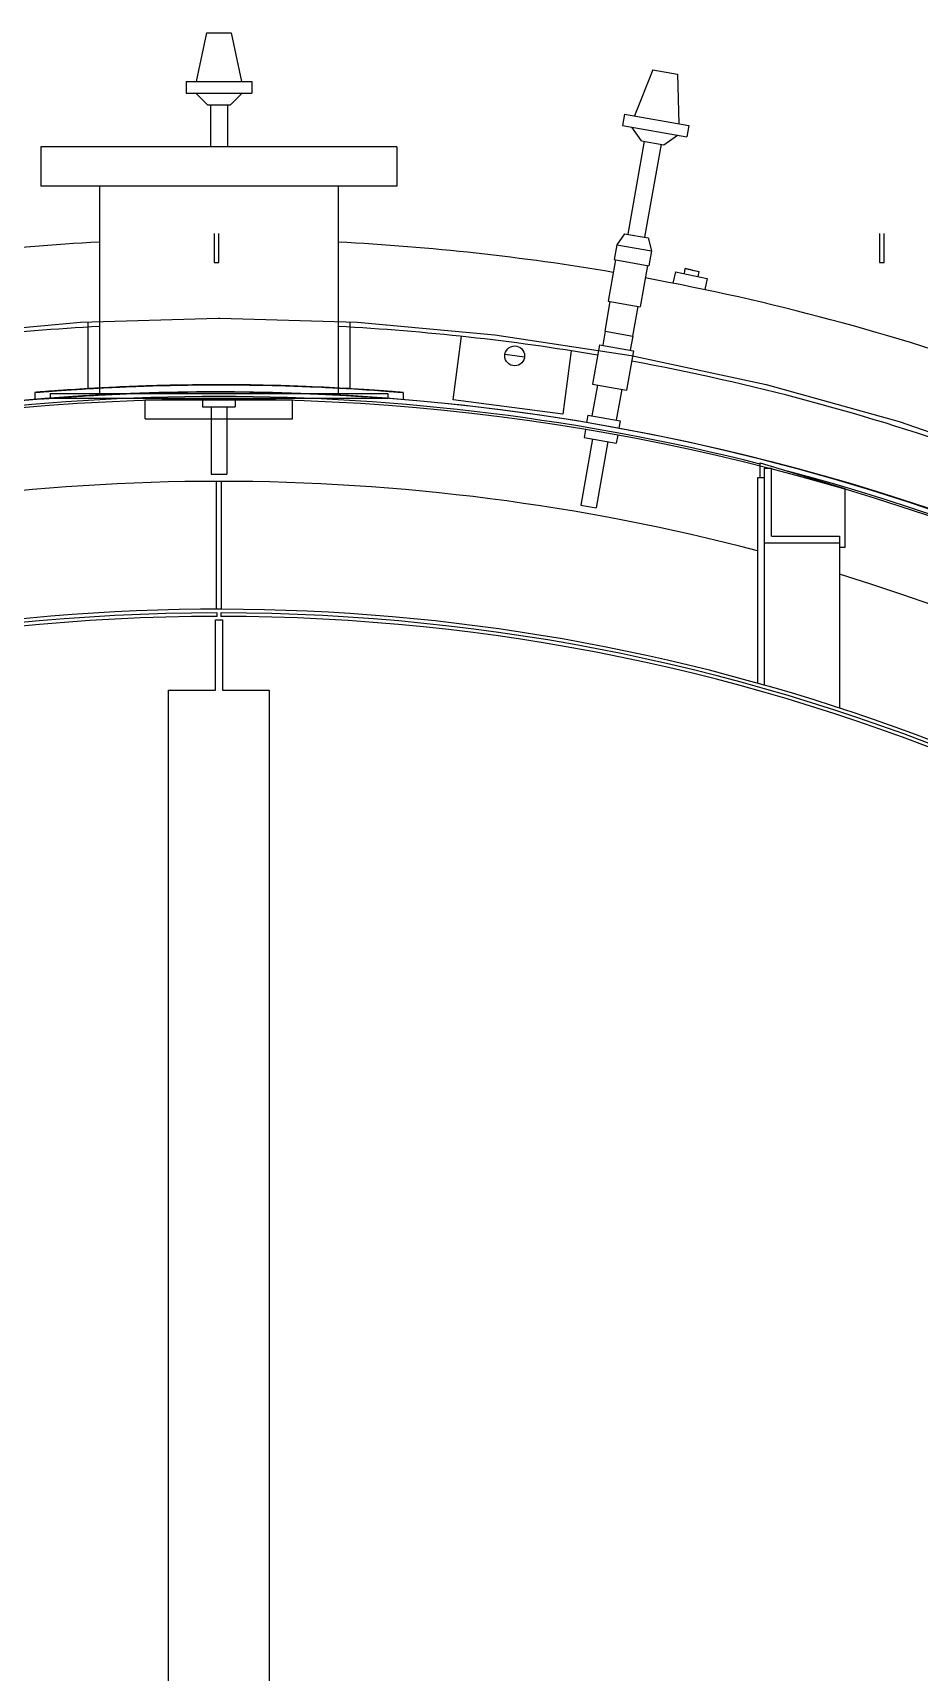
# Model space of a CAD drawing. Header units: metres. Extents: x 0 to 63075, y 0 to 44550.
# Drawn here: x 58355.3 to 58536, y 41836.6 to 42170.7 of the extents above; entities that cross this region are included whole.
import ezdxf

# ---------------------------------------------------------------- set-up
doc = ezdxf.new("R2010")
doc.units = ezdxf.units.M
doc.header["$LTSCALE"] = 75
for name, color, linetype in [('GSB', 7, 'Continuous'), ('ML6', 1, 'Continuous'), ('SL1', 8, 'Continuous')]:
    doc.layers.add(name, color=color, linetype=linetype)

# ---------------------------------------------------------------- blocks, each defined once
blk = doc.blocks.new('A$C6bae614f')
at = {"layer": 'SL1'}
for p, q in [((402997.8, 55640.4), (402983.9, 55574.5)), ((402997.8, 55640.4), (403031.4, 55640.4)), ((403031.4, 55640.4), (403045.3, 55574.5)), ((403603.6, 55590.3), (403578.5, 55527.8)), ((403603.6, 55590.3), (403636.7, 55584.5)), ((402970.2, 55574.5), (403059.1, 55574.5)), ((402970.2, 55574.5), (402970.2, 55558.6)), ((403059.1, 55574.5), (403059.1, 55558.6)), ((403636.7, 55584.5), (403638.9, 55517.1)), ((402970.2, 55558.6), (403059.1, 55558.6)), ((402999.1, 55542.7), (402983.2, 55558.6)), ((403030.2, 55542.7), (403046.1, 55558.6)), ((402999.1, 55542.7), (403030.2, 55542.7)), ((403003.1, 55542.7), (403003.1, 55485.7)), ((403026.2, 55542.7), (403026.2, 55485.7)), ((403564.9, 55530.2), (403562.2, 55514.6)), ((403564.9, 55530.2), (403652.5, 55514.7)), ((403562.2, 55514.6), (403649.7, 55499.2)), ((403587.9, 55493.9), (403575, 55512.3)), ((403618.5, 55488.5), (403636.9, 55501.4)), ((403652.5, 55514.7), (403649.7, 55499.2)), ((403256.1, 55485.7), (402773.1, 55485.7)), ((402773.1, 55485.7), (402773.1, 55432.3)), ((403256.1, 55485.7), (403256.1, 55432.3)), ((403591.8, 55493.2), (403569.5, 55367)), ((403587.9, 55493.9), (403618.5, 55488.5)), ((403614.6, 55489.2), (403592.3, 55363)), ((403256.1, 55432.3), (402773.1, 55432.3)), ((402852.6, 55432.3), (402852.6, 55150.9)), ((403176.6, 55432.3), (403176.6, 55150.9)), ((403008.3, 55367.9), (403008.3, 55328.8)), ((403014.6, 55328.8), (403014.6, 55367.9)), ((403564.8, 55367.8), (403554.5, 55352.7)), ((403564.8, 55367.8), (403597, 55362.1)), ((403911.1, 55367.9), (403911.1, 55328.8)), ((403917.4, 55328.8), (403917.4, 55367.9)), ((403554.5, 55352.7), (403551, 55332.7)), ((403554.5, 55352.7), (403601.5, 55344.4)), ((403597, 55362.1), (403601.5, 55344.4)), ((403008.3, 55328.8), (403014.6, 55328.8)), ((403552.8, 55332.4), (403542.9, 55276.4)), ((403551, 55332.7), (403598, 55324.4)), ((403596.2, 55324.8), (403586.3, 55268.7)), ((403601.5, 55344.4), (403598, 55324.4)), ((403911.1, 55328.8), (403917.4, 55328.8)), ((403634.1, 55316.2), (403630.8, 55300.7)), ((403634.1, 55316.2), (403677.1, 55307.1)), ((403646.2, 55313.6), (403647.5, 55320.4)), ((403647.5, 55320.4), (403666.5, 55316.4)), ((403657, 55318.5), (403647.5, 55320.4)), ((403657, 55318.5), (403666.5, 55316.4)), ((403665, 55309.7), (403666.5, 55316.4)), ((403677.1, 55307.1), (403673.9, 55291.9)), ((403538.7, 55235.5), (403545.7, 55275.9)), ((403542.9, 55276.4), (403586.3, 55268.7)), ((403576.3, 55228.8), (403583.5, 55269.2)), ((402640.1, 55230.7), (402826.5, 55247.7)), ((402826.5, 55247.7), (403013.6, 55253.3)), ((402836.8, 55248), (402836.8, 55157.6)), ((403013.6, 55253.3), (403015.6, 55253.3)), ((403015.6, 55253.3), (403202.7, 55247.6)), ((403192.4, 55248), (403192.4, 55157.5)), ((403202.7, 55247.6), (403389.1, 55230.7)), ((403538.7, 55235.5), (403535.4, 55216.4)), ((403538.7, 55235.5), (403576.3, 55228.8)), ((403332.5, 55142.4), (403343.8, 55228.6)), ((403389.1, 55230.7), (403574.2, 55202.5)), ((403531, 55217.2), (403521.6, 55163.7)), ((403531, 55217.2), (403577.3, 55209)), ((403576.3, 55228.8), (403572.9, 55209.8)), ((403492.5, 55209), (403481.2, 55122.8)), ((403577.3, 55209), (403567.8, 55155.5)), ((403574.2, 55202.5), (403757.2, 55163.2)), ((402764.6, 55152.4), (402764.6, 55152.4)), ((402764.6, 55152.4), (402764.6, 55142.9)), ((402785.6, 55151), (403243.6, 55150.9)), ((402785.6, 55151), (402785.6, 55144.6)), ((402836.8, 55157.6), (402836.8, 55157.6)), ((402836.8, 55148), (402836.8, 55148)), ((403192.4, 55148), (403192.4, 55148)), ((403243.6, 55150.9), (403243.6, 55144.6)), ((403264.6, 55152.4), (403264.6, 55142.9)), ((403528.2, 55162.5), (403520.8, 55120.5)), ((403521.6, 55163.7), (403567.8, 55155.5)), ((403561.2, 55156.7), (403553.8, 55114.6)), ((403757.2, 55163.2), (403937.6, 55113)), ((402785.6, 55144.6), (403243.6, 55144.6)), ((402914.6, 55116.7), (402914.6, 55142.1)), ((403114.6, 55142.1), (402914.6, 55142.1)), ((402992.3, 55143.7), (402992.3, 55132.8)), ((402992.3, 55132.8), (403036.8, 55132.8)), ((403004, 55132.8), (403003.9, 55041.5)), ((403025.2, 55132.8), (403025.2, 55041.5)), ((403036.8, 55143.7), (403036.8, 55132.8)), ((403114.6, 55116.7), (403114.6, 55142.1)), ((403481.2, 55122.8), (403332.5, 55142.4)), ((402914.6, 55116.7), (403114.6, 55116.7)), ((403512, 55102.1), (403510.1, 55091.4)), ((403515.4, 55121.4), (403513.6, 55111.5)), ((403515.4, 55121.4), (403559.2, 55113.7)), ((403559.2, 55113.7), (403557.4, 55103.8)), ((403937.6, 55113), (404114.5, 55051.9)), ((403521.5, 55089.4), (403505.6, 54999.4)), ((403510.1, 55091.4), (403553.9, 55083.7)), ((403542.4, 55085.7), (403526.6, 54995.7)), ((403555.8, 55094.4), (403553.9, 55083.7)), ((403749.1, 55036.7), (403749.1, 55056.9)), ((403749.1, 55056.9), (403864.1, 55021.9)), ((403003.9, 55041.5), (403025.2, 55041.5)), ((403755.1, 55036.7), (403745.6, 55036.7)), ((403745.6, 55036.7), (403745.6, 54757.6)), ((403755.1, 54754.9), (403755.1, 55049.5)), ((403755.1, 55049.5), (403764.6, 55049.5)), ((403764.6, 54957.4), (403764.6, 55049.5)), ((403011.4, 54858.3), (403011.4, 55031.8)), ((403017.8, 55031.8), (403017.8, 54858.3)), ((403864.1, 55021.9), (403864.1, 54941.9)), ((403505.6, 54999.4), (403526.6, 54995.7)), ((403856.7, 54947.9), (403755.1, 54947.9)), ((403764.6, 54957.4), (403856.7, 54957.4)), ((403856.7, 54957.4), (403856.7, 54723.9)), ((403864.1, 54941.9), (403856.7, 54941.9)), ((403009.8, 54748.5), (403009.8, 54843.8)), ((403009.8, 54843.8), (403019.3, 54843.8)), ((403012.2, 54848.5), (403012.2, 54853.3)), ((403017, 54853.3), (403017, 54848.5)), ((403019.3, 54843.8), (403019.3, 54748.5)), ((402946.3, 52445.4), (402946.3, 54748.5)), ((402946.3, 54748.5), (403009.8, 54748.5)), ((403019.3, 54748.5), (403082.8, 54748.5)), ((403082.8, 54748.5), (403082.8, 52445.4))]:
    blk.add_line(p, q, dxfattribs=at)
for centre, radius in [((403416, 55202), 13.5), ((403014.5, 52153.3), 3000), ((403014.5, 52153.3), 2990.5)]:
    blk.add_circle(centre, radius, dxfattribs=at)
for centre, radius, start, end in [((403014.5, 52153.3), 3207.1, 92.8935, 99.6051), ((403014.5, 52153.3), 3207.1, 80.3912, 87.1028), ((403014.5, 52153.3), 3207.1, 70.3912, 79.6051), ((403014.5, 52153.3), 3092.8, 93.0006, 99.5629), ((403014.5, 52153.3), 3092.8, 80.4334, 86.9957), ((403014.5, 52153.3), 3075, 82.2466, 82.7497), ((403014.5, 52153.3), 3092.8, 70.4334, 79.5629), ((403014.5, 52153.3), 3000, 352.9702, 184.2441), ((403014.5, 52153.3), 2993.5, 75.7946, 104.1948), ((403016.3, 52129.7), 3033.2, 93.392, 94.6195), ((403008.6, 52250.3), 2902.8, 93.3931, 93.7997), ((403014.5, 52153.3), 2993.5, 352.9548, 75.0634), ((403014.5, 52153.3), 2878.5, 75.287, 104.7092), ((403014.5, 52153.3), 2878.5, 17.2072, 72.9874), ((403014.5, 52153.3), 2705, 330.3863, 210.6755), ((403014.5, 52153.3), 2700, 90.0486, 179.9476), ((403014.5, 52153.3), 2695.2, 90.0487, 179.9475), ((403014.5, 52153.3), 2700, 0.0486, 89.9476), ((403014.5, 52153.3), 2695.2, 0.0487, 89.9475)]:
    blk.add_arc(centre, radius, start, end, dxfattribs=at)
for points, knots in [([(402764.6, 55152.4), (402764.3, 55152.4), (402770.8, 55152.9), (402783.6, 55153.9), (402790, 55154.4), (402797.9, 55155), (402807.1, 55155.7), (402816.3, 55156.3), (402826.7, 55157), (402837.8, 55157.6), (402854.4, 55158.6), (402874.4, 55159.6), (402896.3, 55160.5), (402911, 55161.1), (402926.5, 55161.6), (402942.4, 55161.9), (402958.3, 55162.3), (402974.6, 55162.6), (402990.7, 55162.7), (402998.8, 55162.8), (403006.7, 55162.8), (403014.6, 55162.8), (403046.1, 55162.8), (403079.5, 55162.3), (403110.3, 55161.3), (403125.7, 55160.8), (403140.5, 55160.2), (403154.1, 55159.6), (403167.8, 55158.9), (403180.3, 55158.3), (403191.4, 55157.6), (403208.1, 55156.6), (403223.1, 55155.6), (403234.9, 55154.7), (403242.8, 55154.1), (403249.2, 55153.6), (403254, 55153.3), (403258.8, 55152.9), (403261.9, 55152.6), (403263.5, 55152.5), (403264.2, 55152.4), (403264.6, 55152.4), (403264.7, 55152.4), (403264.8, 55152.4), (403262.3, 55152.6), (403257.1, 55153)], [-1507.492278, -1507.492278, -1507.492278, -1507.492278, -1413.273934, -1413.273934, -1413.273934, -1366.164762, -1366.164762, -1366.164762, -1319.055591, -1319.055591, -1319.055591, -1248.391947, -1248.391947, -1248.391947, -1201.282852, -1201.282852, -1201.282852, -1154.173756, -1154.173756, -1154.173756, -1130.619208, -1130.619208, -1130.619208, -1036.401017, -1036.401017, -1036.401017, -989.291921, -989.291921, -989.291921, -942.182826, -942.182826, -942.182826, -871.519068, -871.519068, -871.519068, -824.409896, -824.409896, -824.409896, -777.300725, -777.300725, -777.300725, -753.746139, -753.746139, -753.746139, -693.922249, -693.922249, -693.922249, -693.922249]), ([(403257, 55153), (403260.1, 55152.8), (403262.3, 55152.6), (403263.5, 55152.5), (403264.2, 55152.4), (403264.6, 55152.4), (403264.7, 55152.4), (403264.9, 55152.3), (403258.4, 55152.9), (403245.6, 55153.9), (403239.2, 55154.4), (403231.3, 55155), (403222.1, 55155.6), (403212.9, 55156.3), (403202.5, 55156.9), (403191.4, 55157.6), (403174.8, 55158.6), (403154.8, 55159.6), (403132.9, 55160.5), (403118.2, 55161.1), (403102.7, 55161.6), (403086.8, 55161.9), (403070.9, 55162.3), (403054.6, 55162.6), (403038.5, 55162.7), (403030.4, 55162.8), (403022.5, 55162.8), (403014.6, 55162.8), (402983.1, 55162.8), (402949.7, 55162.3), (402918.9, 55161.3), (402903.5, 55160.8), (402888.7, 55160.2), (402875.1, 55159.6), (402861.4, 55158.9), (402848.9, 55158.3), (402837.8, 55157.6), (402821.1, 55156.6), (402806.1, 55155.6), (402794.3, 55154.7), (402786.4, 55154.2), (402780, 55153.7), (402775.2, 55153.3), (402770.4, 55152.9), (402767.3, 55152.6), (402765.7, 55152.5), (402765, 55152.4), (402764.6, 55152.4), (402764.6, 55152.4)], [693.933164, 693.933164, 693.933164, 693.933164, 730.191553, 730.191553, 730.191553, 753.746139, 753.746139, 753.746139, 847.964482, 847.964482, 847.964482, 895.073654, 895.073654, 895.073654, 942.182826, 942.182826, 942.182826, 1012.846469, 1012.846469, 1012.846469, 1059.955565, 1059.955565, 1059.955565, 1107.06466, 1107.06466, 1107.06466, 1130.619208, 1130.619208, 1130.619208, 1224.837399, 1224.837399, 1224.837399, 1271.946495, 1271.946495, 1271.946495, 1319.055591, 1319.055591, 1319.055591, 1389.719348, 1389.719348, 1389.719348, 1436.82852, 1436.82852, 1436.82852, 1483.937692, 1483.937692, 1483.937692, 1507.492278, 1507.492278, 1507.492278, 1507.492278]), ([(402771.9, 55153), (402774.9, 55153.3), (402778.8, 55153.6), (402783.6, 55153.9), (402790, 55154.4), (402797.9, 55155), (402807.1, 55155.7), (402816, 55156.3), (402826.1, 55156.9), (402836.8, 55157.6)], [59.07249, 59.07249, 59.07249, 59.07249, 94.218343, 94.218343, 94.218343, 141.327515, 141.327515, 141.327515, 187.016419, 187.016419, 187.016419, 187.016419]), ([(402774.4, 55143.7), (402776.9, 55143.9), (402780, 55144.1), (402783.6, 55144.4), (402790, 55144.9), (402797.9, 55145.5), (402807.1, 55146.1), (402816.3, 55146.8), (402826.7, 55147.4), (402837.8, 55148.1), (402854.4, 55149.1), (402874.4, 55150.1), (402896.3, 55151), (402911, 55151.6), (402926.5, 55152.1), (402942.4, 55152.4), (402958.3, 55152.8), (402974.6, 55153.1), (402990.7, 55153.2), (402998.8, 55153.3), (403006.7, 55153.3), (403014.6, 55153.3), (403046.1, 55153.3), (403079.5, 55152.8), (403110.3, 55151.8), (403125.7, 55151.3), (403140.5, 55150.7), (403154.1, 55150.1), (403167.8, 55149.4), (403180.3, 55148.7), (403191.4, 55148.1), (403199, 55147.6), (403206.2, 55147.2), (403213, 55146.7)], [67.922072, 67.922072, 67.922072, 67.922072, 94.218641, 94.218641, 94.218641, 141.327962, 141.327962, 141.327962, 188.437282, 188.437282, 188.437282, 259.101147, 259.101147, 259.101147, 306.21039, 306.21039, 306.21039, 353.319634, 353.319634, 353.319634, 376.874256, 376.874256, 376.874256, 471.092742, 471.092742, 471.092742, 518.201986, 518.201986, 518.201986, 565.311229, 565.311229, 565.311229, 597.397681, 597.397681, 597.397681, 597.397681]), ([(402836.8, 55157.6), (402836.6, 55157.5), (402841.2, 55157.8), (402850.3, 55158.3), (402854.8, 55158.6), (402860.5, 55158.9), (402867, 55159.2), (402873.6, 55159.5), (402881, 55159.9), (402888.9, 55160.2), (402895.1, 55160.4), (402902, 55160.7), (402909.4, 55161)], [0, 0, 0, 0, 66.991642, 66.991642, 66.991642, 100.487463, 100.487463, 100.487463, 133.983284, 133.983284, 133.983284, 160.541432, 160.541432, 160.541432, 160.541432]), ([(403074.2, 55162.2), (403071.5, 55162.3), (403068.7, 55162.3), (403065.9, 55162.4), (403054.6, 55162.6), (403043, 55162.7), (403031.6, 55162.8), (403025.9, 55162.8), (403020.2, 55162.8), (403014.6, 55162.8), (402992.2, 55162.8), (402968.5, 55162.5), (402946.5, 55162), (402935.6, 55161.8), (402925.1, 55161.5), (402915.4, 55161.2), (402906, 55160.9), (402897.4, 55160.5), (402889.8, 55160.2)], [-326.419906, -326.419906, -326.419906, -326.419906, -318.210223, -318.210223, -318.210223, -284.714416, -284.714416, -284.714416, -267.966512, -267.966512, -267.966512, -200.974898, -200.974898, -200.974898, -167.479091, -167.479091, -167.479091, -135.248512, -135.248512, -135.248512, -135.248512])]:
    blk.add_open_spline(points, degree=3, knots=knots, dxfattribs=at)
for points in [[(402764.6, 55152.4), (402764.6, 55152.4), (402764.6, 55152.4), (402764.6, 55152.4)], [(403017.1, 55162.8), (403034.8, 55162.8), (403053.3, 55162.6), (403071, 55162.3)]]:
    blk.add_open_spline(points, degree=3, dxfattribs=at)
blk = doc.blocks.new('zw$15D4')
at = {"layer": 'ML6', "xscale": 0.2502808837766805, "yscale": 0.2502808837766805, "zscale": 0.2502808837766805}
blk.add_blockref('A$C6bae614f', (-85544.74, -3177.34), dxfattribs=at)

msp = doc.modelspace()

# ---------------------------------------------------------------- block references
at = {"layer": 'GSB', "xscale": 0.6000000000000068, "yscale": 0.6000000000000068, "zscale": 0.6000000000000068}
msp.add_blockref('zw$15D4', (49200, 35721.63), dxfattribs=at)

doc.saveas('drawing.dxf')
